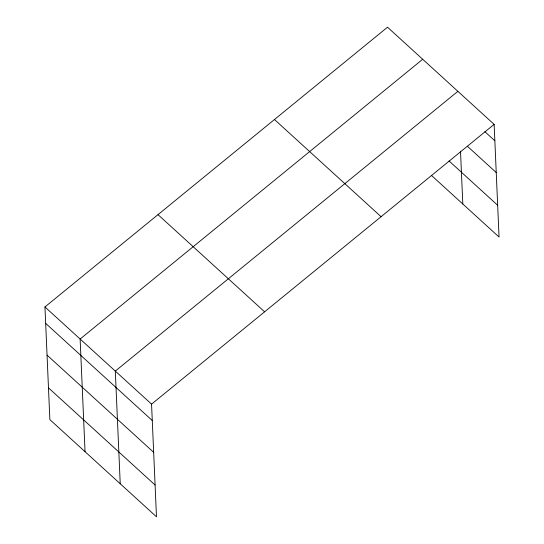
<?xml version="1.0" encoding="UTF-8"?>
<svg xmlns="http://www.w3.org/2000/svg" width="544" height="544" viewBox="0 0 544 544"><rect width="100%" height="100%" fill="white"/><g stroke="black" fill="none" stroke-linecap="round" stroke-linejoin="round"><path stroke-width="0.82" d="M44.948 306.959L151.558 404.138L156.482 516.8L49.864 419.628L44.948 306.959L387.518 27.2L494.136 124.372L499.052 237.041L431.324 175.304M422.702 59.269L80.124 339.028L85.048 451.69M457.885 91.338L115.308 371.096L120.231 483.759M151.558 404.138L494.136 124.372M484.854 131.662L494.85 140.774M467.493 146.336L496.237 172.543M449.072 160.976L497.672 205.272M274.468 119.524L381.086 216.696M157.998 214.642L264.608 311.814M45.662 323.36L152.272 420.532M47.049 355.13L153.66 452.302M48.477 387.858L155.094 485.03M460.503 151.252L462.808 204"/></g></svg>
